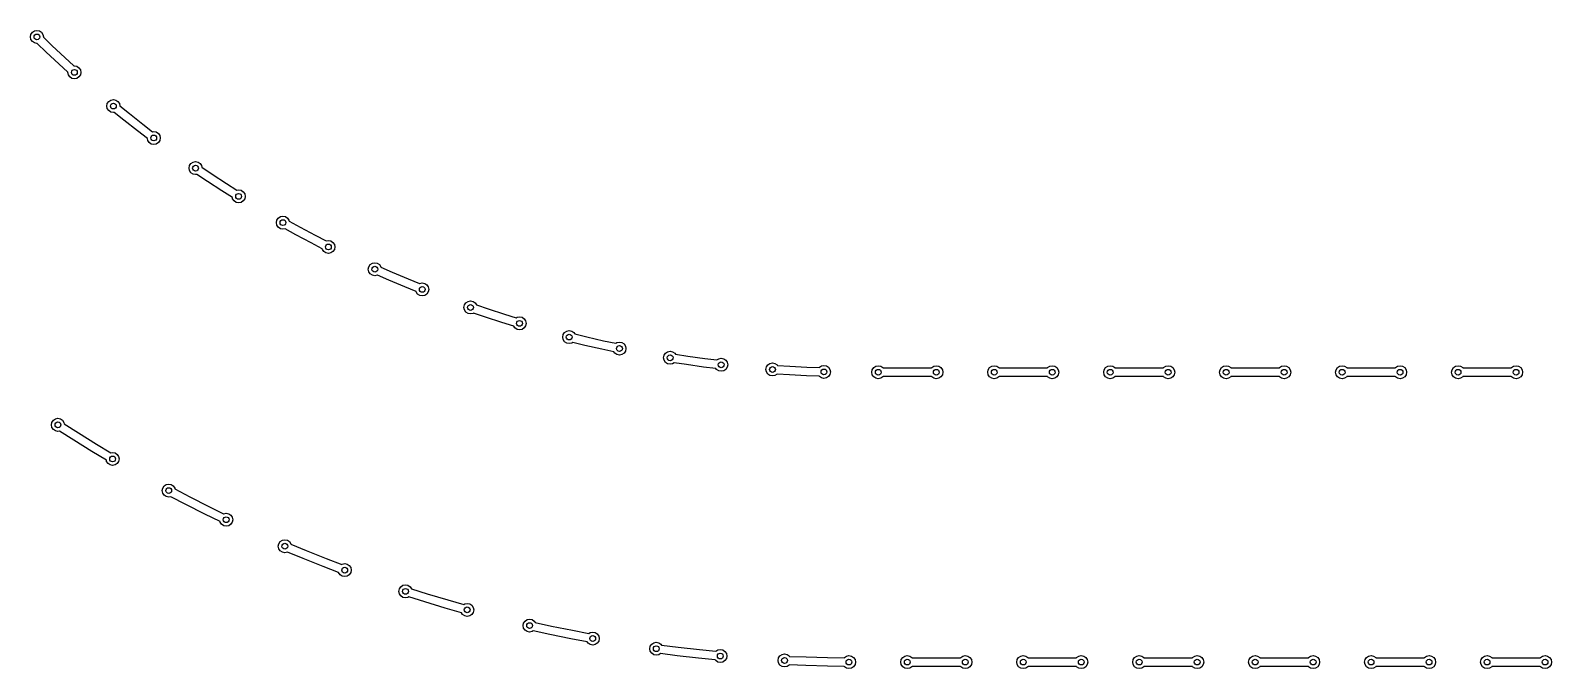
# Model space of a CAD drawing. Extents: x 97 to 313, y -170 to 213.
# Drawn here: x 209.8 to 262.3, y 162.1 to 184.1 of the extents above; entities that cross this region are included whole.
import ezdxf

# ---------------------------------------------------------------- set-up
doc = ezdxf.new("R2010")
doc.units = 0
doc.layers.add('BLACK', color=7, linetype='CONTINUOUS')

msp = doc.modelspace()

# ---------------------------------------------------------------- linework, layer by layer
at = {"layer": 'BLACK', "linetype": 'CONTINUOUS'}
for p, q in [((209.843, 183.915), (209.86, 184.002)), ((209.86, 183.829), (209.843, 183.915)), ((209.86, 184.002), (209.909, 184.075)), ((209.909, 183.756), (209.86, 183.829)), ((209.909, 184.075), (209.982, 184.123)), ((209.982, 183.708), (209.909, 183.756)), ((209.982, 184.123), (210.068, 184.14)), ((210.068, 183.69), (209.982, 183.708)), ((210.068, 184.14), (210.154, 184.123)), ((210.081, 183.693), (210.068, 183.69)), ((210.389, 183.393), (210.081, 183.693)), ((210.154, 184.123), (210.227, 184.075)), ((210.227, 184.075), (210.276, 184.002)), ((210.276, 184.002), (210.293, 183.915)), ((210.293, 183.915), (210.291, 183.906)), ((210.291, 183.906), (210.596, 183.609)), ((210.821, 182.984), (210.389, 183.393)), ((210.596, 183.609), (211.025, 183.203)), ((211.025, 183.203), (211.339, 182.914)), ((211.135, 182.696), (210.821, 182.984)), ((211.134, 182.693), (211.135, 182.696)), ((211.151, 182.607), (211.134, 182.693)), ((211.2, 182.534), (211.151, 182.607)), ((211.339, 182.914), (211.359, 182.918)), ((211.359, 182.918), (211.445, 182.901)), ((211.445, 182.901), (211.518, 182.852)), ((211.518, 182.852), (211.567, 182.779)), ((211.567, 182.607), (211.518, 182.534)), ((211.567, 182.779), (211.584, 182.693)), ((211.584, 182.693), (211.567, 182.607)), ((211.273, 182.485), (211.2, 182.534)), ((211.359, 182.468), (211.273, 182.485)), ((211.445, 182.485), (211.359, 182.468)), ((211.518, 182.534), (211.445, 182.485)), ((212.478, 181.53), (212.495, 181.616)), ((212.495, 181.616), (212.543, 181.689)), ((212.543, 181.689), (212.616, 181.738)), ((212.616, 181.738), (212.703, 181.755)), ((212.703, 181.755), (212.789, 181.738)), ((212.789, 181.738), (212.862, 181.689)), ((212.862, 181.689), (212.91, 181.616)), ((212.91, 181.616), (212.925, 181.541)), ((212.925, 181.541), (213.256, 181.272)), ((212.495, 181.444), (212.478, 181.53)), ((212.543, 181.371), (212.495, 181.444)), ((212.616, 181.322), (212.543, 181.371)), ((212.703, 181.305), (212.616, 181.322)), ((212.734, 181.311), (212.703, 181.305)), ((213.068, 181.039), (212.734, 181.311)), ((213.535, 180.67), (213.068, 181.039)), ((213.256, 181.272), (213.719, 180.905)), ((213.876, 180.408), (213.535, 180.67)), ((213.719, 180.905), (214.058, 180.645)), ((214.058, 180.645), (214.097, 180.653)), ((214.097, 180.653), (214.183, 180.635)), ((214.183, 180.635), (214.256, 180.587)), ((214.256, 180.587), (214.305, 180.514)), ((214.305, 180.514), (214.322, 180.428)), ((213.889, 180.341), (213.876, 180.408)), ((213.938, 180.269), (213.889, 180.341)), ((214.011, 180.22), (213.938, 180.269)), ((214.097, 180.203), (214.011, 180.22)), ((214.183, 180.22), (214.097, 180.203)), ((214.256, 180.269), (214.183, 180.22)), ((214.305, 180.341), (214.256, 180.269)), ((214.322, 180.428), (214.305, 180.341)), ((215.313, 179.388), (215.33, 179.474)), ((215.33, 179.474), (215.379, 179.547)), ((215.379, 179.547), (215.452, 179.596)), ((215.452, 179.596), (215.538, 179.613)), ((215.538, 179.613), (215.624, 179.596)), ((215.624, 179.596), (215.697, 179.547)), ((215.697, 179.547), (215.746, 179.474)), ((215.746, 179.474), (215.757, 179.42)), ((215.33, 179.302), (215.313, 179.388)), ((215.379, 179.229), (215.33, 179.302)), ((215.452, 179.18), (215.379, 179.229)), ((215.538, 179.163), (215.452, 179.18)), ((215.588, 179.173), (215.538, 179.163)), ((215.946, 178.931), (215.588, 179.173)), ((215.757, 179.42), (216.112, 179.18)), ((216.444, 178.605), (215.946, 178.931)), ((216.112, 179.18), (216.606, 178.856)), ((216.808, 178.374), (216.444, 178.605)), ((216.606, 178.856), (216.966, 178.627)), ((216.966, 178.627), (217.025, 178.639)), ((217.025, 178.639), (217.111, 178.622)), ((217.111, 178.622), (217.184, 178.573)), ((217.184, 178.573), (217.233, 178.5)), ((217.233, 178.5), (217.25, 178.414)), ((217.25, 178.414), (217.233, 178.328)), ((216.817, 178.328), (216.808, 178.374)), ((216.866, 178.255), (216.817, 178.328)), ((216.939, 178.206), (216.866, 178.255)), ((217.025, 178.189), (216.939, 178.206)), ((217.111, 178.206), (217.025, 178.189)), ((217.184, 178.255), (217.111, 178.206)), ((217.233, 178.328), (217.184, 178.255)), ((218.328, 177.507), (218.345, 177.593)), ((218.345, 177.42), (218.328, 177.507)), ((218.345, 177.593), (218.393, 177.666)), ((218.393, 177.347), (218.345, 177.42)), ((218.393, 177.666), (218.466, 177.714)), ((218.466, 177.299), (218.393, 177.347)), ((218.466, 177.714), (218.553, 177.732)), ((218.553, 177.732), (218.639, 177.714)), ((218.639, 177.714), (218.712, 177.666)), ((218.712, 177.666), (218.76, 177.593)), ((218.76, 177.593), (218.767, 177.558)), ((218.767, 177.558), (219.143, 177.35)), ((219.143, 177.35), (219.663, 177.071)), ((218.553, 177.282), (218.466, 177.299)), ((218.624, 177.296), (218.553, 177.282)), ((219, 177.087), (218.624, 177.296)), ((219.524, 176.807), (219, 177.087)), ((219.663, 177.071), (220.04, 176.877)), ((220.04, 176.877), (220.12, 176.893)), ((220.12, 176.893), (220.206, 176.876)), ((220.206, 176.876), (220.279, 176.827)), ((220.279, 176.827), (220.328, 176.754)), ((219.907, 176.609), (219.524, 176.807)), ((219.912, 176.582), (219.907, 176.609)), ((219.961, 176.509), (219.912, 176.582)), ((220.034, 176.46), (219.961, 176.509)), ((220.12, 176.443), (220.034, 176.46)), ((220.206, 176.46), (220.12, 176.443)), ((220.279, 176.509), (220.206, 176.46)), ((220.328, 176.582), (220.279, 176.509)), ((220.328, 176.754), (220.345, 176.668)), ((220.345, 176.668), (220.328, 176.582)), ((221.497, 175.9), (221.514, 175.986)), ((221.514, 175.814), (221.497, 175.9)), ((221.514, 175.986), (221.563, 176.059)), ((221.563, 175.741), (221.514, 175.814)), ((221.563, 176.059), (221.636, 176.108)), ((221.636, 176.108), (221.722, 176.125)), ((221.722, 176.125), (221.808, 176.108)), ((221.808, 176.108), (221.881, 176.059)), ((221.881, 176.059), (221.93, 175.986)), ((221.93, 175.986), (221.933, 175.969)), ((221.933, 175.969), (222.324, 175.796)), ((222.324, 175.796), (222.867, 175.565)), ((221.636, 175.692), (221.563, 175.741)), ((221.722, 175.675), (221.636, 175.692)), ((221.808, 175.692), (221.722, 175.675)), ((221.813, 175.695), (221.808, 175.692)), ((222.205, 175.522), (221.813, 175.695)), ((222.752, 175.289), (222.205, 175.522)), ((223.148, 175.127), (222.752, 175.289)), ((222.867, 175.565), (223.261, 175.404)), ((223.261, 175.404), (223.272, 175.411)), ((223.272, 175.411), (223.358, 175.428)), ((223.358, 175.428), (223.444, 175.411)), ((223.444, 175.411), (223.517, 175.362)), ((223.517, 175.362), (223.566, 175.289)), ((223.566, 175.289), (223.583, 175.203)), ((223.15, 175.117), (223.148, 175.127)), ((223.199, 175.044), (223.15, 175.117)), ((223.272, 174.995), (223.199, 175.044)), ((223.358, 174.978), (223.272, 174.995)), ((223.444, 174.995), (223.358, 174.978)), ((223.517, 175.044), (223.444, 174.995)), ((223.566, 175.117), (223.517, 175.044)), ((223.583, 175.203), (223.566, 175.117)), ((224.814, 174.667), (224.863, 174.74)), ((224.863, 174.74), (224.936, 174.788)), ((224.936, 174.788), (225.022, 174.806)), ((225.022, 174.806), (225.108, 174.788)), ((225.108, 174.788), (225.181, 174.74)), ((225.181, 174.74), (225.229, 174.667)), ((224.797, 174.581), (224.814, 174.667)), ((224.814, 174.494), (224.797, 174.581)), ((224.863, 174.421), (224.814, 174.494)), ((224.936, 174.373), (224.863, 174.421)), ((225.022, 174.356), (224.936, 174.373)), ((225.108, 174.373), (225.022, 174.356)), ((225.128, 174.386), (225.108, 174.373)), ((225.536, 174.247), (225.128, 174.386)), ((225.229, 174.667), (225.63, 174.53)), ((226.102, 174.063), (225.536, 174.247)), ((225.63, 174.53), (226.192, 174.348)), ((226.192, 174.348), (226.6, 174.222)), ((226.6, 174.222), (226.627, 174.24)), ((226.627, 174.24), (226.713, 174.257)), ((226.713, 174.257), (226.799, 174.24)), ((226.799, 174.24), (226.872, 174.191)), ((226.872, 174.191), (226.921, 174.118)), ((226.511, 173.937), (226.102, 174.063)), ((226.554, 173.873), (226.511, 173.937)), ((226.627, 173.824), (226.554, 173.873)), ((226.713, 173.807), (226.627, 173.824)), ((226.799, 173.824), (226.713, 173.807)), ((226.872, 173.873), (226.799, 173.824)), ((226.921, 173.946), (226.872, 173.873)), ((226.921, 174.118), (226.938, 174.032)), ((226.938, 174.032), (226.921, 173.946)), ((228.218, 173.645), (228.267, 173.718)), ((228.267, 173.718), (228.34, 173.767)), ((228.34, 173.767), (228.426, 173.784)), ((228.426, 173.784), (228.512, 173.767)), ((228.512, 173.767), (228.585, 173.718)), ((228.585, 173.718), (228.62, 173.665)), ((228.62, 173.665), (229.036, 173.564)), ((228.201, 173.559), (228.218, 173.645)), ((228.218, 173.473), (228.201, 173.559)), ((228.267, 173.4), (228.218, 173.473)), ((228.34, 173.352), (228.267, 173.4)), ((228.426, 173.334), (228.34, 173.352)), ((228.512, 173.352), (228.426, 173.334)), ((228.547, 173.375), (228.512, 173.352)), ((228.967, 173.273), (228.547, 173.375)), ((229.547, 173.14), (228.967, 173.273)), ((229.036, 173.564), (229.612, 173.432)), ((229.969, 173.05), (229.547, 173.14)), ((229.612, 173.432), (230.03, 173.343)), ((230.03, 173.343), (230.072, 173.371)), ((230.072, 173.371), (230.159, 173.388)), ((230.159, 173.388), (230.245, 173.371)), ((230.245, 173.371), (230.318, 173.322)), ((230.318, 173.322), (230.366, 173.249)), ((230.366, 173.249), (230.384, 173.163)), ((230.384, 173.163), (230.366, 173.077)), ((229.999, 173.004), (229.969, 173.05)), ((230.072, 172.955), (229.999, 173.004)), ((230.159, 172.938), (230.072, 172.955)), ((230.245, 172.955), (230.159, 172.938)), ((230.318, 173.004), (230.245, 172.955)), ((230.366, 173.077), (230.318, 173.004)), ((231.682, 172.844), (231.699, 172.93)), ((231.699, 172.758), (231.682, 172.844)), ((231.699, 172.93), (231.747, 173.003)), ((231.747, 172.685), (231.699, 172.758)), ((231.747, 173.003), (231.82, 173.052)), ((231.82, 172.636), (231.747, 172.685)), ((231.82, 173.052), (231.907, 173.069)), ((231.907, 172.619), (231.82, 172.636)), ((231.907, 173.069), (231.993, 173.052)), ((231.993, 172.636), (231.907, 172.619)), ((231.993, 173.052), (232.066, 173.003)), ((232.045, 172.672), (231.993, 172.636)), ((232.472, 172.607), (232.045, 172.672)), ((232.066, 173.003), (232.09, 172.967)), ((232.09, 172.967), (232.514, 172.903)), ((232.514, 172.903), (233.099, 172.823)), ((233.099, 172.823), (233.522, 172.771)), ((233.522, 172.771), (233.582, 172.811)), ((233.582, 172.811), (233.668, 172.828)), ((233.668, 172.828), (233.754, 172.811)), ((233.754, 172.811), (233.827, 172.763)), ((233.827, 172.763), (233.876, 172.69)), ((233.876, 172.69), (233.893, 172.603)), ((235.278, 172.6), (235.351, 172.649)), ((235.351, 172.649), (235.437, 172.666)), ((235.437, 172.666), (235.524, 172.649)), ((235.524, 172.649), (235.597, 172.6)), ((233.061, 172.526), (232.472, 172.607)), ((233.489, 172.474), (233.061, 172.526)), ((233.509, 172.444), (233.489, 172.474)), ((233.582, 172.396), (233.509, 172.444)), ((233.668, 172.378), (233.582, 172.396)), ((233.754, 172.396), (233.668, 172.378)), ((233.827, 172.444), (233.754, 172.396)), ((233.876, 172.517), (233.827, 172.444)), ((233.893, 172.603), (233.876, 172.517)), ((235.212, 172.441), (235.23, 172.527)), ((235.23, 172.355), (235.212, 172.441)), ((235.23, 172.527), (235.278, 172.6)), ((235.278, 172.282), (235.23, 172.355)), ((235.351, 172.233), (235.278, 172.282)), ((235.437, 172.216), (235.351, 172.233)), ((235.524, 172.233), (235.437, 172.216)), ((235.595, 172.281), (235.524, 172.233)), ((236.021, 172.255), (235.595, 172.281)), ((235.597, 172.6), (235.61, 172.58)), ((235.61, 172.58), (236.037, 172.553)), ((236.615, 172.227), (236.021, 172.255)), ((236.037, 172.553), (236.627, 172.525)), ((237.044, 172.213), (236.615, 172.227)), ((236.627, 172.525), (237.051, 172.512)), ((237.054, 172.198), (237.044, 172.213)), ((237.051, 172.512), (237.054, 172.517)), ((237.054, 172.517), (237.127, 172.565)), ((237.127, 172.15), (237.054, 172.198)), ((237.127, 172.565), (237.213, 172.582)), ((237.213, 172.132), (237.127, 172.15)), ((237.213, 172.582), (237.299, 172.565)), ((237.299, 172.15), (237.213, 172.132)), ((237.299, 172.565), (237.372, 172.517)), ((237.372, 172.198), (237.299, 172.15)), ((237.372, 172.517), (237.421, 172.444)), ((237.421, 172.271), (237.372, 172.198)), ((237.421, 172.444), (237.438, 172.357)), ((237.438, 172.357), (237.421, 172.271)), ((238.863, 172.345), (238.88, 172.431)), ((238.88, 172.259), (238.863, 172.345)), ((238.88, 172.431), (238.929, 172.504)), ((238.929, 172.186), (238.88, 172.259)), ((238.929, 172.504), (239.002, 172.553)), ((239.002, 172.137), (238.929, 172.186)), ((239.002, 172.553), (239.088, 172.57)), ((239.088, 172.12), (239.002, 172.137)), ((239.088, 172.57), (239.174, 172.553)), ((239.174, 172.137), (239.088, 172.12)), ((239.174, 172.553), (239.247, 172.504)), ((239.247, 172.186), (239.174, 172.137)), ((239.247, 172.504), (239.253, 172.495)), ((239.253, 172.195), (239.247, 172.186)), ((239.253, 172.495), (240.923, 172.495)), ((240.923, 172.195), (239.253, 172.195)), ((240.923, 172.495), (240.929, 172.504)), ((240.929, 172.186), (240.923, 172.195)), ((240.929, 172.504), (241.002, 172.553)), ((241.002, 172.137), (240.929, 172.186)), ((241.002, 172.553), (241.088, 172.57)), ((241.088, 172.12), (241.002, 172.137)), ((241.088, 172.57), (241.174, 172.553)), ((241.174, 172.137), (241.088, 172.12)), ((241.174, 172.553), (241.247, 172.504)), ((241.247, 172.186), (241.174, 172.137)), ((241.247, 172.504), (241.296, 172.431)), ((241.296, 172.259), (241.247, 172.186)), ((241.296, 172.431), (241.313, 172.345)), ((241.313, 172.345), (241.296, 172.259)), ((242.862, 172.345), (242.879, 172.431)), ((242.879, 172.259), (242.862, 172.345)), ((242.879, 172.431), (242.928, 172.504)), ((242.928, 172.186), (242.879, 172.259)), ((242.928, 172.504), (243.001, 172.553)), ((243.001, 172.137), (242.928, 172.186)), ((243.001, 172.553), (243.087, 172.57)), ((243.087, 172.12), (243.001, 172.137)), ((243.087, 172.57), (243.173, 172.553)), ((243.173, 172.137), (243.087, 172.12)), ((243.173, 172.553), (243.246, 172.504)), ((243.246, 172.186), (243.173, 172.137)), ((243.246, 172.504), (243.252, 172.495)), ((243.252, 172.195), (243.246, 172.186)), ((243.252, 172.495), (244.922, 172.495)), ((244.922, 172.195), (243.252, 172.195)), ((244.922, 172.495), (244.928, 172.504)), ((244.928, 172.186), (244.922, 172.195)), ((244.928, 172.504), (245.001, 172.553)), ((245.001, 172.137), (244.928, 172.186)), ((245.001, 172.553), (245.087, 172.57)), ((245.087, 172.12), (245.001, 172.137)), ((245.087, 172.57), (245.173, 172.553)), ((245.173, 172.137), (245.087, 172.12)), ((245.173, 172.553), (245.246, 172.504)), ((245.246, 172.186), (245.173, 172.137)), ((245.246, 172.504), (245.295, 172.431)), ((245.295, 172.259), (245.246, 172.186)), ((245.295, 172.431), (245.312, 172.345)), ((245.312, 172.345), (245.295, 172.259)), ((246.861, 172.345), (246.878, 172.431)), ((246.878, 172.259), (246.861, 172.345)), ((246.878, 172.431), (246.927, 172.504)), ((246.927, 172.186), (246.878, 172.259)), ((246.927, 172.504), (247, 172.553)), ((247, 172.137), (246.927, 172.186)), ((247, 172.553), (247.086, 172.57)), ((247.086, 172.12), (247, 172.137)), ((247.086, 172.57), (247.172, 172.553)), ((247.172, 172.137), (247.086, 172.12)), ((247.172, 172.553), (247.245, 172.504)), ((247.245, 172.186), (247.172, 172.137)), ((247.245, 172.504), (247.251, 172.495)), ((247.251, 172.195), (247.245, 172.186)), ((247.251, 172.495), (248.921, 172.495)), ((248.921, 172.195), (247.251, 172.195)), ((248.921, 172.495), (248.927, 172.504)), ((248.927, 172.186), (248.921, 172.195)), ((248.927, 172.504), (249, 172.553)), ((249, 172.137), (248.927, 172.186)), ((249, 172.553), (249.086, 172.57)), ((249.086, 172.12), (249, 172.137)), ((249.086, 172.57), (249.172, 172.553)), ((249.172, 172.137), (249.086, 172.12)), ((249.172, 172.553), (249.245, 172.504)), ((249.245, 172.186), (249.172, 172.137)), ((249.245, 172.504), (249.294, 172.431)), ((249.294, 172.259), (249.245, 172.186)), ((249.294, 172.431), (249.311, 172.345)), ((249.311, 172.345), (249.294, 172.259)), ((250.86, 172.345), (250.877, 172.431)), ((250.877, 172.259), (250.86, 172.345)), ((250.877, 172.431), (250.926, 172.504)), ((250.926, 172.186), (250.877, 172.259)), ((250.926, 172.504), (250.999, 172.553)), ((250.999, 172.137), (250.926, 172.186)), ((250.999, 172.553), (251.085, 172.57)), ((251.085, 172.12), (250.999, 172.137)), ((251.085, 172.57), (251.171, 172.553)), ((251.171, 172.137), (251.085, 172.12)), ((251.171, 172.553), (251.244, 172.504)), ((251.244, 172.186), (251.171, 172.137)), ((251.244, 172.504), (251.25, 172.495)), ((251.25, 172.195), (251.244, 172.186)), ((251.25, 172.495), (252.92, 172.495)), ((252.92, 172.195), (251.25, 172.195)), ((252.92, 172.495), (252.926, 172.504)), ((252.926, 172.186), (252.92, 172.195)), ((252.926, 172.504), (252.999, 172.553)), ((252.999, 172.137), (252.926, 172.186)), ((252.999, 172.553), (253.085, 172.57)), ((253.085, 172.12), (252.999, 172.137)), ((253.085, 172.57), (253.171, 172.553)), ((253.171, 172.137), (253.085, 172.12)), ((253.171, 172.553), (253.244, 172.504)), ((253.244, 172.186), (253.171, 172.137)), ((253.244, 172.504), (253.293, 172.431)), ((253.293, 172.259), (253.244, 172.186)), ((253.293, 172.431), (253.31, 172.345)), ((253.31, 172.345), (253.293, 172.259)), ((254.859, 172.345), (254.877, 172.431)), ((254.877, 172.259), (254.859, 172.345)), ((254.877, 172.431), (254.925, 172.504)), ((254.925, 172.186), (254.877, 172.259)), ((254.925, 172.504), (254.998, 172.553)), ((254.998, 172.137), (254.925, 172.186)), ((254.998, 172.553), (255.084, 172.57)), ((255.084, 172.12), (254.998, 172.137)), ((255.084, 172.57), (255.171, 172.553)), ((255.171, 172.137), (255.084, 172.12)), ((255.171, 172.553), (255.243, 172.504)), ((255.243, 172.186), (255.171, 172.137)), ((255.243, 172.504), (255.25, 172.495)), ((255.25, 172.195), (255.243, 172.186)), ((255.25, 172.495), (256.919, 172.495)), ((256.919, 172.195), (255.25, 172.195)), ((256.919, 172.495), (256.925, 172.504)), ((256.925, 172.186), (256.919, 172.195)), ((256.925, 172.504), (256.998, 172.553)), ((256.998, 172.137), (256.925, 172.186)), ((256.998, 172.553), (257.084, 172.57)), ((257.084, 172.12), (256.998, 172.137)), ((257.084, 172.57), (257.171, 172.553)), ((257.171, 172.137), (257.084, 172.12)), ((257.171, 172.553), (257.243, 172.504)), ((257.243, 172.186), (257.171, 172.137)), ((257.243, 172.504), (257.292, 172.431)), ((257.292, 172.259), (257.243, 172.186)), ((257.292, 172.431), (257.309, 172.345)), ((257.309, 172.345), (257.292, 172.259)), ((258.859, 172.345), (258.876, 172.431)), ((258.876, 172.259), (258.859, 172.345)), ((258.876, 172.431), (258.924, 172.504)), ((258.924, 172.186), (258.876, 172.259)), ((258.924, 172.504), (258.997, 172.553)), ((258.997, 172.137), (258.924, 172.186)), ((258.997, 172.553), (259.084, 172.57)), ((259.084, 172.12), (258.997, 172.137)), ((259.084, 172.57), (259.17, 172.553)), ((259.17, 172.137), (259.084, 172.12)), ((259.17, 172.553), (259.243, 172.504)), ((259.243, 172.186), (259.17, 172.137)), ((259.243, 172.504), (259.249, 172.495)), ((259.249, 172.195), (259.243, 172.186)), ((259.249, 172.495), (260.918, 172.495)), ((260.918, 172.195), (259.249, 172.195)), ((260.918, 172.495), (260.924, 172.504)), ((260.924, 172.186), (260.918, 172.195)), ((260.924, 172.504), (260.997, 172.553)), ((260.997, 172.137), (260.924, 172.186)), ((260.997, 172.553), (261.084, 172.57)), ((261.084, 172.12), (260.997, 172.137)), ((261.084, 172.57), (261.17, 172.553)), ((261.17, 172.137), (261.084, 172.12)), ((261.17, 172.553), (261.243, 172.504)), ((261.243, 172.186), (261.17, 172.137)), ((261.243, 172.504), (261.291, 172.431)), ((261.291, 172.259), (261.243, 172.186)), ((261.291, 172.431), (261.309, 172.345)), ((261.309, 172.345), (261.291, 172.259)), ((210.568, 170.53), (210.586, 170.616)), ((210.586, 170.444), (210.568, 170.53)), ((210.586, 170.616), (210.634, 170.689)), ((210.634, 170.689), (210.707, 170.738)), ((210.707, 170.738), (210.793, 170.755)), ((210.793, 170.755), (210.88, 170.738)), ((210.88, 170.738), (210.953, 170.689)), ((210.953, 170.689), (211.001, 170.616)), ((211.001, 170.616), (211.011, 170.566)), ((211.011, 170.566), (211.496, 170.253)), ((210.634, 170.371), (210.586, 170.444)), ((210.707, 170.322), (210.634, 170.371)), ((210.793, 170.305), (210.707, 170.322)), ((210.849, 170.316), (210.793, 170.305)), ((211.336, 170.001), (210.849, 170.316)), ((211.966, 169.608), (211.336, 170.001)), ((211.496, 170.253), (212.122, 169.862)), ((212.462, 169.308), (211.966, 169.608)), ((212.122, 169.862), (212.614, 169.565)), ((212.614, 169.565), (212.678, 169.578)), ((212.678, 169.578), (212.764, 169.561)), ((212.764, 169.561), (212.837, 169.512)), ((212.837, 169.512), (212.886, 169.439)), ((212.47, 169.267), (212.462, 169.308)), ((212.519, 169.194), (212.47, 169.267)), ((212.592, 169.145), (212.519, 169.194)), ((212.678, 169.128), (212.592, 169.145)), ((212.764, 169.145), (212.678, 169.128)), ((212.837, 169.194), (212.764, 169.145)), ((212.886, 169.267), (212.837, 169.194)), ((212.886, 169.439), (212.903, 169.353)), ((212.903, 169.353), (212.886, 169.267)), ((214.405, 168.348), (214.454, 168.421)), ((214.454, 168.421), (214.527, 168.47)), ((214.527, 168.47), (214.613, 168.487)), ((214.613, 168.487), (214.699, 168.47)), ((214.699, 168.47), (214.772, 168.421)), ((214.772, 168.421), (214.821, 168.348)), ((214.388, 168.262), (214.405, 168.348)), ((214.405, 168.176), (214.388, 168.262)), ((214.454, 168.103), (214.405, 168.176)), ((214.527, 168.054), (214.454, 168.103)), ((214.613, 168.037), (214.527, 168.054)), ((214.689, 168.052), (214.613, 168.037)), ((215.2, 167.784), (214.689, 168.052)), ((214.821, 168.348), (214.827, 168.317)), ((214.827, 168.317), (215.337, 168.049)), ((215.337, 168.049), (215.996, 167.715)), ((215.863, 167.448), (215.2, 167.784)), ((216.382, 167.194), (215.863, 167.448)), ((215.996, 167.715), (216.508, 167.465)), ((216.508, 167.465), (216.509, 167.465)), ((216.509, 167.465), (216.595, 167.482)), ((216.595, 167.482), (216.681, 167.465)), ((216.681, 167.465), (216.754, 167.416)), ((216.754, 167.416), (216.803, 167.343)), ((216.387, 167.171), (216.382, 167.194)), ((216.436, 167.098), (216.387, 167.171)), ((216.509, 167.049), (216.436, 167.098)), ((216.595, 167.032), (216.509, 167.049)), ((216.681, 167.049), (216.595, 167.032)), ((216.754, 167.098), (216.681, 167.049)), ((216.803, 167.171), (216.754, 167.098)), ((216.803, 167.343), (216.82, 167.257)), ((216.82, 167.257), (216.803, 167.171)), ((218.393, 166.342), (218.411, 166.428)), ((218.411, 166.256), (218.393, 166.342)), ((218.411, 166.428), (218.459, 166.501)), ((218.459, 166.501), (218.532, 166.55)), ((218.532, 166.55), (218.618, 166.567)), ((218.618, 166.567), (218.705, 166.55)), ((218.705, 166.55), (218.778, 166.501)), ((218.778, 166.501), (218.826, 166.428)), ((218.826, 166.428), (218.829, 166.415)), ((218.829, 166.415), (219.359, 166.194)), ((218.459, 166.183), (218.411, 166.256)), ((218.532, 166.134), (218.459, 166.183)), ((218.618, 166.117), (218.532, 166.134)), ((218.705, 166.134), (218.618, 166.117)), ((218.713, 166.14), (218.705, 166.134)), ((219.246, 165.918), (218.713, 166.14)), ((219.936, 165.642), (219.246, 165.918)), ((219.359, 166.194), (220.044, 165.92)), ((220.044, 165.92), (220.581, 165.715)), ((220.473, 165.436), (219.936, 165.642)), ((220.474, 165.431), (220.473, 165.436)), ((220.523, 165.358), (220.474, 165.431)), ((220.596, 165.309), (220.523, 165.358)), ((220.581, 165.715), (220.596, 165.725)), ((220.596, 165.725), (220.682, 165.742)), ((220.682, 165.292), (220.596, 165.309)), ((220.682, 165.742), (220.768, 165.725)), ((220.768, 165.309), (220.682, 165.292)), ((220.768, 165.725), (220.841, 165.676)), ((220.841, 165.358), (220.768, 165.309)), ((220.841, 165.676), (220.89, 165.603)), ((220.89, 165.431), (220.841, 165.358)), ((220.89, 165.603), (220.907, 165.517)), ((220.907, 165.517), (220.89, 165.431)), ((222.554, 164.785), (222.571, 164.871)), ((222.571, 164.699), (222.554, 164.785)), ((222.571, 164.871), (222.62, 164.944)), ((222.62, 164.944), (222.693, 164.993)), ((222.693, 164.993), (222.779, 165.01)), ((222.779, 165.01), (222.865, 164.993)), ((222.865, 164.993), (222.938, 164.944)), ((222.938, 164.944), (222.983, 164.876)), ((222.983, 164.876), (223.529, 164.703)), ((222.62, 164.626), (222.571, 164.699)), ((222.693, 164.577), (222.62, 164.626)), ((222.779, 164.56), (222.693, 164.577)), ((222.865, 164.577), (222.779, 164.56)), ((222.889, 164.593), (222.865, 164.577)), ((223.441, 164.418), (222.889, 164.593)), ((224.153, 164.205), (223.441, 164.418)), ((223.529, 164.703), (224.237, 164.491)), ((224.237, 164.491), (224.791, 164.334)), ((224.791, 164.334), (224.821, 164.354)), ((224.821, 164.354), (224.907, 164.371)), ((224.907, 164.371), (224.993, 164.354)), ((224.993, 164.354), (225.066, 164.305)), ((225.066, 164.305), (225.115, 164.232)), ((225.115, 164.232), (225.132, 164.146)), ((224.708, 164.047), (224.153, 164.205)), ((224.748, 163.987), (224.708, 164.047)), ((224.821, 163.938), (224.748, 163.987)), ((224.907, 163.921), (224.821, 163.938)), ((224.993, 163.938), (224.907, 163.921)), ((225.066, 163.987), (224.993, 163.938)), ((225.115, 164.06), (225.066, 163.987)), ((225.132, 164.146), (225.115, 164.06)), ((226.853, 163.689), (226.902, 163.762)), ((226.902, 163.762), (226.975, 163.811)), ((226.975, 163.811), (227.061, 163.828)), ((227.061, 163.828), (227.147, 163.811)), ((227.147, 163.811), (227.22, 163.762)), ((227.22, 163.762), (227.253, 163.713)), ((227.253, 163.713), (227.816, 163.589)), ((226.836, 163.603), (226.853, 163.689)), ((226.853, 163.517), (226.836, 163.603)), ((226.902, 163.444), (226.853, 163.517)), ((226.975, 163.395), (226.902, 163.444)), ((227.061, 163.378), (226.975, 163.395)), ((227.147, 163.395), (227.061, 163.378)), ((227.187, 163.422), (227.147, 163.395)), ((227.753, 163.297), (227.187, 163.422)), ((228.481, 163.147), (227.753, 163.297)), ((227.816, 163.589), (228.539, 163.44)), ((228.539, 163.44), (229.104, 163.333)), ((229.104, 163.333), (229.151, 163.364)), ((229.151, 163.364), (229.237, 163.381)), ((229.237, 163.381), (229.323, 163.364)), ((229.323, 163.364), (229.396, 163.315)), ((229.396, 163.315), (229.445, 163.242)), ((229.445, 163.242), (229.462, 163.156)), ((229.05, 163.039), (228.481, 163.147)), ((229.078, 162.997), (229.05, 163.039)), ((229.151, 162.948), (229.078, 162.997)), ((229.237, 162.931), (229.151, 162.948)), ((229.323, 162.948), (229.237, 162.931)), ((229.396, 162.997), (229.323, 162.948)), ((229.445, 163.07), (229.396, 162.997)), ((229.462, 163.156), (229.445, 163.07)), ((231.206, 162.806), (231.223, 162.892)), ((231.223, 162.72), (231.206, 162.806)), ((231.223, 162.892), (231.272, 162.965)), ((231.272, 162.647), (231.223, 162.72)), ((231.272, 162.965), (231.345, 163.014)), ((231.345, 162.599), (231.272, 162.647)), ((231.345, 163.014), (231.431, 163.031)), ((231.431, 163.031), (231.517, 163.014)), ((231.517, 163.014), (231.59, 162.965)), ((231.59, 162.965), (231.612, 162.933)), ((231.612, 162.933), (232.184, 162.859)), ((232.184, 162.859), (232.917, 162.775)), ((232.917, 162.775), (233.487, 162.719)), ((233.487, 162.719), (233.552, 162.762)), ((233.552, 162.762), (233.638, 162.779)), ((233.638, 162.779), (233.725, 162.762)), ((233.725, 162.762), (233.798, 162.713)), ((233.798, 162.713), (233.846, 162.64)), ((231.431, 162.581), (231.345, 162.599)), ((231.517, 162.599), (231.431, 162.581)), ((231.574, 162.637), (231.517, 162.599)), ((232.148, 162.562), (231.574, 162.637)), ((232.886, 162.478), (232.148, 162.562)), ((233.462, 162.421), (232.886, 162.478)), ((233.479, 162.395), (233.462, 162.421)), ((233.552, 162.346), (233.479, 162.395)), ((233.638, 162.329), (233.552, 162.346)), ((233.725, 162.346), (233.638, 162.329)), ((233.798, 162.395), (233.725, 162.346)), ((233.846, 162.468), (233.798, 162.395)), ((233.846, 162.64), (233.863, 162.554)), ((233.863, 162.554), (233.846, 162.468)), ((235.629, 162.401), (235.647, 162.487)), ((235.647, 162.314), (235.629, 162.401)), ((235.647, 162.487), (235.695, 162.56)), ((235.695, 162.241), (235.647, 162.314)), ((235.695, 162.56), (235.768, 162.608)), ((235.768, 162.193), (235.695, 162.241)), ((235.768, 162.608), (235.854, 162.626)), ((235.854, 162.176), (235.768, 162.193)), ((235.854, 162.626), (235.941, 162.608)), ((235.941, 162.193), (235.854, 162.176)), ((235.941, 162.608), (236.014, 162.56)), ((236.014, 162.241), (235.941, 162.193)), ((236.014, 162.56), (236.025, 162.542)), ((236.015, 162.244), (236.014, 162.241)), ((236.59, 162.221), (236.015, 162.244)), ((236.025, 162.542), (236.6, 162.52)), ((237.333, 162.203), (236.59, 162.221)), ((236.6, 162.52), (237.338, 162.501)), ((237.909, 162.197), (237.333, 162.203)), ((237.338, 162.501), (237.911, 162.496)), ((237.917, 162.186), (237.909, 162.197)), ((237.911, 162.496), (237.917, 162.504)), ((237.917, 162.504), (237.99, 162.553)), ((237.99, 162.137), (237.917, 162.186)), ((237.99, 162.553), (238.076, 162.57)), ((238.076, 162.12), (237.99, 162.137)), ((238.076, 162.57), (238.162, 162.553)), ((238.162, 162.137), (238.076, 162.12)), ((238.162, 162.553), (238.235, 162.504)), ((238.235, 162.186), (238.162, 162.137)), ((238.235, 162.504), (238.284, 162.431)), ((238.284, 162.259), (238.235, 162.186)), ((238.284, 162.431), (238.301, 162.345)), ((238.301, 162.345), (238.284, 162.259)), ((239.863, 162.345), (239.88, 162.431)), ((239.88, 162.259), (239.863, 162.345)), ((239.88, 162.431), (239.929, 162.504)), ((239.929, 162.186), (239.88, 162.259)), ((239.929, 162.504), (240.002, 162.553)), ((240.002, 162.137), (239.929, 162.186)), ((240.002, 162.553), (240.088, 162.57)), ((240.088, 162.12), (240.002, 162.137)), ((240.088, 162.57), (240.174, 162.553)), ((240.174, 162.137), (240.088, 162.12)), ((240.174, 162.553), (240.247, 162.504)), ((240.247, 162.186), (240.174, 162.137)), ((240.247, 162.504), (240.253, 162.495)), ((240.253, 162.195), (240.247, 162.186)), ((240.253, 162.495), (241.923, 162.495)), ((241.923, 162.195), (240.253, 162.195)), ((241.923, 162.495), (241.929, 162.504)), ((241.929, 162.186), (241.923, 162.195)), ((241.929, 162.504), (242.002, 162.553)), ((242.002, 162.137), (241.929, 162.186)), ((242.002, 162.553), (242.088, 162.57)), ((242.088, 162.12), (242.002, 162.137)), ((242.088, 162.57), (242.174, 162.553)), ((242.174, 162.137), (242.088, 162.12)), ((242.174, 162.553), (242.247, 162.504)), ((242.247, 162.186), (242.174, 162.137)), ((242.247, 162.504), (242.296, 162.431)), ((242.296, 162.259), (242.247, 162.186)), ((242.296, 162.431), (242.313, 162.345)), ((242.313, 162.345), (242.296, 162.259)), ((243.862, 162.345), (243.879, 162.431)), ((243.879, 162.259), (243.862, 162.345)), ((243.879, 162.431), (243.928, 162.504)), ((243.928, 162.186), (243.879, 162.259)), ((243.928, 162.504), (244.001, 162.553)), ((244.001, 162.137), (243.928, 162.186)), ((244.001, 162.553), (244.087, 162.57)), ((244.087, 162.12), (244.001, 162.137)), ((244.087, 162.57), (244.173, 162.553)), ((244.173, 162.137), (244.087, 162.12)), ((244.173, 162.553), (244.246, 162.504)), ((244.246, 162.186), (244.173, 162.137)), ((244.246, 162.504), (244.252, 162.495)), ((244.252, 162.195), (244.246, 162.186)), ((244.252, 162.495), (245.922, 162.495)), ((245.922, 162.195), (244.252, 162.195)), ((245.922, 162.495), (245.928, 162.504)), ((245.928, 162.186), (245.922, 162.195)), ((245.928, 162.504), (246.001, 162.553)), ((246.001, 162.137), (245.928, 162.186)), ((246.001, 162.553), (246.087, 162.57)), ((246.087, 162.12), (246.001, 162.137)), ((246.087, 162.57), (246.173, 162.553)), ((246.173, 162.137), (246.087, 162.12)), ((246.173, 162.553), (246.246, 162.504)), ((246.246, 162.186), (246.173, 162.137)), ((246.246, 162.504), (246.295, 162.431)), ((246.295, 162.259), (246.246, 162.186)), ((246.295, 162.431), (246.312, 162.345)), ((246.312, 162.345), (246.295, 162.259)), ((247.861, 162.345), (247.878, 162.431)), ((247.878, 162.259), (247.861, 162.345)), ((247.878, 162.431), (247.927, 162.504)), ((247.927, 162.186), (247.878, 162.259)), ((247.927, 162.504), (248, 162.553)), ((248, 162.137), (247.927, 162.186)), ((248, 162.553), (248.086, 162.57)), ((248.086, 162.12), (248, 162.137)), ((248.086, 162.57), (248.172, 162.553)), ((248.172, 162.137), (248.086, 162.12)), ((248.172, 162.553), (248.245, 162.504)), ((248.245, 162.186), (248.172, 162.137)), ((248.245, 162.504), (248.251, 162.495)), ((248.251, 162.195), (248.245, 162.186)), ((248.251, 162.495), (249.921, 162.495)), ((249.921, 162.195), (248.251, 162.195)), ((249.921, 162.495), (249.927, 162.504)), ((249.927, 162.186), (249.921, 162.195)), ((249.927, 162.504), (250, 162.553)), ((250, 162.137), (249.927, 162.186)), ((250, 162.553), (250.086, 162.57)), ((250.086, 162.12), (250, 162.137)), ((250.086, 162.57), (250.172, 162.553)), ((250.172, 162.137), (250.086, 162.12)), ((250.172, 162.553), (250.245, 162.504)), ((250.245, 162.186), (250.172, 162.137)), ((250.245, 162.504), (250.294, 162.431)), ((250.294, 162.259), (250.245, 162.186)), ((250.294, 162.431), (250.311, 162.345)), ((250.311, 162.345), (250.294, 162.259)), ((251.86, 162.345), (251.877, 162.431)), ((251.877, 162.259), (251.86, 162.345)), ((251.877, 162.431), (251.926, 162.504)), ((251.926, 162.186), (251.877, 162.259)), ((251.926, 162.504), (251.999, 162.553)), ((251.999, 162.137), (251.926, 162.186)), ((251.999, 162.553), (252.085, 162.57)), ((252.085, 162.12), (251.999, 162.137)), ((252.085, 162.57), (252.171, 162.553)), ((252.171, 162.137), (252.085, 162.12)), ((252.171, 162.553), (252.244, 162.504)), ((252.244, 162.186), (252.171, 162.137)), ((252.244, 162.504), (252.25, 162.495)), ((252.25, 162.195), (252.244, 162.186)), ((252.25, 162.495), (253.92, 162.495)), ((253.92, 162.195), (252.25, 162.195)), ((253.92, 162.495), (253.926, 162.504)), ((253.926, 162.186), (253.92, 162.195)), ((253.926, 162.504), (253.999, 162.553)), ((253.999, 162.137), (253.926, 162.186)), ((253.999, 162.553), (254.085, 162.57)), ((254.085, 162.12), (253.999, 162.137)), ((254.085, 162.57), (254.171, 162.553)), ((254.171, 162.137), (254.085, 162.12)), ((254.171, 162.553), (254.244, 162.504)), ((254.244, 162.186), (254.171, 162.137)), ((254.244, 162.504), (254.293, 162.431)), ((254.293, 162.259), (254.244, 162.186)), ((254.293, 162.431), (254.31, 162.345)), ((254.31, 162.345), (254.293, 162.259)), ((255.859, 162.345), (255.877, 162.431)), ((255.877, 162.259), (255.859, 162.345)), ((255.877, 162.431), (255.925, 162.504)), ((255.925, 162.186), (255.877, 162.259)), ((255.925, 162.504), (255.998, 162.553)), ((255.998, 162.137), (255.925, 162.186)), ((255.998, 162.553), (256.084, 162.57)), ((256.084, 162.12), (255.998, 162.137)), ((256.084, 162.57), (256.171, 162.553)), ((256.171, 162.137), (256.084, 162.12)), ((256.171, 162.553), (256.243, 162.504)), ((256.243, 162.186), (256.171, 162.137)), ((256.243, 162.504), (256.25, 162.495)), ((256.25, 162.195), (256.243, 162.186)), ((256.25, 162.495), (257.919, 162.495)), ((257.919, 162.195), (256.25, 162.195)), ((257.919, 162.495), (257.925, 162.504)), ((257.925, 162.186), (257.919, 162.195)), ((257.925, 162.504), (257.998, 162.553)), ((257.998, 162.137), (257.925, 162.186)), ((257.998, 162.553), (258.084, 162.57)), ((258.084, 162.12), (257.998, 162.137)), ((258.084, 162.57), (258.171, 162.553)), ((258.171, 162.137), (258.084, 162.12)), ((258.171, 162.553), (258.243, 162.504)), ((258.243, 162.186), (258.171, 162.137)), ((258.243, 162.504), (258.292, 162.431)), ((258.292, 162.259), (258.243, 162.186)), ((258.292, 162.431), (258.309, 162.345)), ((258.309, 162.345), (258.292, 162.259)), ((259.859, 162.345), (259.876, 162.431)), ((259.876, 162.259), (259.859, 162.345)), ((259.876, 162.431), (259.924, 162.504)), ((259.924, 162.186), (259.876, 162.259)), ((259.924, 162.504), (259.997, 162.553)), ((259.997, 162.137), (259.924, 162.186)), ((259.997, 162.553), (260.084, 162.57)), ((260.084, 162.12), (259.997, 162.137)), ((260.084, 162.57), (260.17, 162.553)), ((260.17, 162.137), (260.084, 162.12)), ((260.17, 162.553), (260.243, 162.504)), ((260.243, 162.186), (260.17, 162.137)), ((260.243, 162.504), (260.249, 162.495)), ((260.249, 162.195), (260.243, 162.186)), ((260.249, 162.495), (261.918, 162.495)), ((261.918, 162.195), (260.249, 162.195)), ((261.918, 162.495), (261.924, 162.504)), ((261.924, 162.186), (261.918, 162.195)), ((261.924, 162.504), (261.997, 162.553)), ((261.997, 162.137), (261.924, 162.186)), ((261.997, 162.553), (262.084, 162.57)), ((262.084, 162.12), (261.997, 162.137)), ((262.084, 162.57), (262.17, 162.553)), ((262.17, 162.137), (262.084, 162.12)), ((262.17, 162.553), (262.243, 162.504)), ((262.243, 162.186), (262.17, 162.137)), ((262.243, 162.504), (262.291, 162.431)), ((262.291, 162.259), (262.243, 162.186)), ((262.291, 162.431), (262.309, 162.345)), ((262.309, 162.345), (262.291, 162.259))]:
    msp.add_line(p, q, dxfattribs=at)
at = {"layer": 'BLACK'}
for centre in [(210.068, 183.915), (211.359, 182.693), (212.703, 181.53), (214.097, 180.428), (215.538, 179.388), (217.025, 178.414), (218.553, 177.507), (220.12, 176.668), (221.722, 175.9), (223.358, 175.203), (225.022, 174.581), (226.713, 174.032), (228.426, 173.559), (230.159, 173.163), (231.907, 172.844), (233.668, 172.603), (235.437, 172.441), (237.213, 172.357), (239.088, 172.345), (241.088, 172.345), (243.087, 172.345), (245.087, 172.345), (247.086, 172.345), (249.086, 172.345), (251.085, 172.345), (253.085, 172.345), (255.084, 172.345), (257.084, 172.345), (259.084, 172.345), (261.084, 172.345), (210.793, 170.53), (212.678, 169.353), (214.613, 168.262), (216.595, 167.257), (218.618, 166.342), (220.682, 165.517), (222.779, 164.785), (224.907, 164.146), (227.061, 163.603), (229.237, 163.156), (231.431, 162.806), (233.638, 162.554), (235.854, 162.401), (238.076, 162.345), (240.088, 162.345), (242.088, 162.345), (244.087, 162.345), (246.087, 162.345), (248.086, 162.345), (250.086, 162.345), (252.085, 162.345), (254.085, 162.345), (256.084, 162.345), (258.084, 162.345), (260.084, 162.345), (262.084, 162.345)]:
    msp.add_circle(centre, 0.1, dxfattribs=at)

doc.saveas('drawing.dxf')
